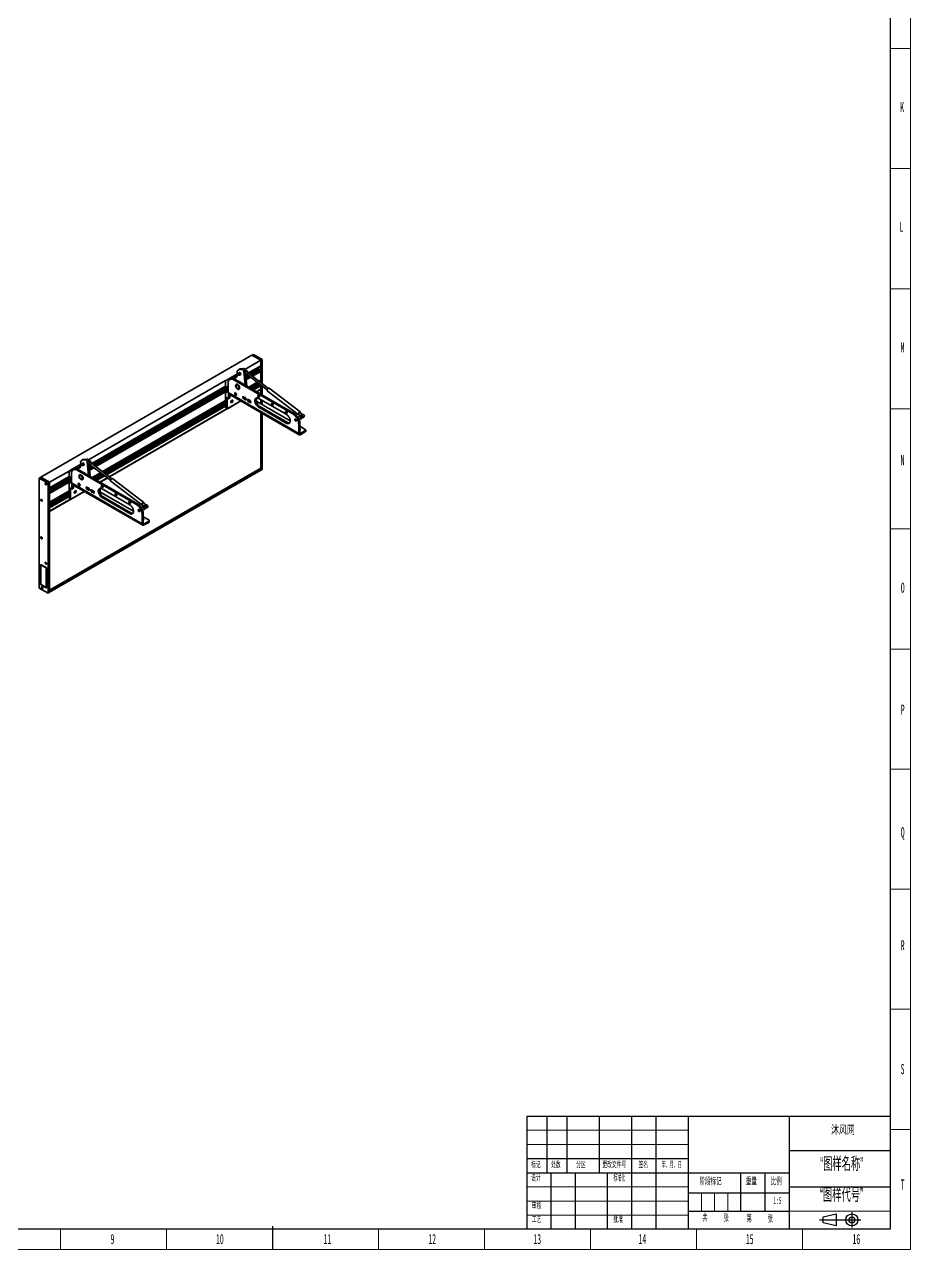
# Model space of a CAD drawing. Header units: millimetres. Extents: x 0 to 841, y 0 to 1189.
# Drawn here: x 402 to 841, y 0 to 606 of the extents above; entities that cross this region are included whole.
import ezdxf

# ---------------------------------------------------------------- set-up
doc = ezdxf.new("R2010")
doc.units = ezdxf.units.MM
doc.header["$PDSIZE"] = -1
doc.layers.add('图形符号', color=7, linetype='Continuous', lineweight=25)
doc.styles.add('SLDTEXTSTYLE0', font='TXT', dxfattribs={"width": 0.469, "bigfont": 'bigfont'})
doc.styles.add('SLDTEXTSTYLE1', font='TXT', dxfattribs={"width": 0.469})
doc.styles.add('SLDTEXTSTYLE2', font='TXT', dxfattribs={"width": 0.56, "bigfont": 'bigfont'})
doc.styles.add('SLDTEXTSTYLE3', font='TXT', dxfattribs={"width": 0.52, "bigfont": 'bigfont'})

msp = doc.modelspace()

# ---------------------------------------------------------------- linework, layer by layer
at = {"color": 7, "linetype": 'Continuous', "lineweight": 18}
for p, q in [((841, 1188.89), (841, 0)), ((841, 594.5), (831, 594.5)), ((841, 535.05), (831, 535.05)), ((841, 475.6), (831, 475.6)), ((841, 416.15), (831, 416.15)), ((841, 356.7), (831, 356.7)), ((841, 297.25), (831, 297.25)), ((841, 237.8), (831, 237.8)), ((841, 178.35), (831, 178.35)), ((841, 118.9), (831, 118.9)), ((731, 59), (651, 59)), ((841, 59.45), (831, 59.45)), ((651, 52), (731, 52)), ((651, 31), (731, 31)), ((737.5, 28), (737.5, 19)), ((744, 28), (744, 19)), ((750.5, 28), (750.5, 19)), ((651, 24), (731, 24)), ((831, 19), (781, 19)), ((651, 17), (731, 17)), ((420, 10), (420, 0)), ((472.5, 10), (472.5, 0)), ((577.5, 10), (577.5, 0)), ((630, 10), (630, 0)), ((682.5, 10), (682.5, 0)), ((735, 10), (735, 0)), ((787.5, 10), (787.5, 0)), ((841, 0), (0, 0))]:
    msp.add_line(p, q, dxfattribs=at)
at = {"color": 7, "linetype": 'Continuous', "lineweight": 25}
for p, q in [((831, 1179.2), (831, 10)), ((651, 66), (831, 66)), ((651, 66), (651, 10)), ((661, 38), (661, 66)), ((671, 38), (671, 66)), ((687, 38), (687, 66)), ((703, 10), (703, 66)), ((715, 10), (715, 66)), ((731, 10), (731, 66)), ((781, 10), (781, 66)), ((781, 49), (831, 49)), ((651, 45), (731, 45)), ((651, 38), (731, 38)), ((663, 10), (663, 38)), ((675, 10), (675, 38)), ((691, 10), (691, 38)), ((731, 38), (781, 38)), ((757, 19), (757, 38)), ((769, 19), (769, 38)), ((781, 31), (831, 31)), ((731, 28), (781, 28)), ((731.29, 19), (781.29, 19)), ((831, 10), (25, 10))]:
    msp.add_line(p, q, dxfattribs=at)
at = {"color": 7, "linetype": 'Continuous', "lineweight": 35}
for p, q in [((515.58, 443.08), (514.83, 442.65)), ((515.58, 443.08), (519.92, 440.58)), ((514.83, 442.65), (410.27, 382.29)), ((519.17, 440.15), (511.37, 435.64)), ((519.17, 437.38), (513.11, 433.88)), ((518.84, 436.91), (513.25, 433.68)), ((514.83, 442.65), (519.17, 440.15)), ((518.84, 437.19), (518.84, 436.91)), ((519.92, 440.58), (519.17, 440.15)), ((519.17, 440.15), (519.17, 437.38)), ((519.17, 440.15), (519.17, 429.16)), ((519.92, 440.58), (519.92, 428.59)), ((503.87, 430.74), (501.77, 430.13)), ((502.53, 430.57), (501.77, 430.13)), ((505.35, 432.2), (502.53, 430.57)), ((507.29, 431.94), (502.53, 430.57)), ((504.39, 431.04), (503.83, 430.71)), ((506.11, 431.76), (505.35, 432.2)), ((507.64, 433.52), (505.38, 432.21)), ((505.38, 432.21), (506.13, 431.78)), ((505.38, 432.21), (505.38, 432.19)), ((506.72, 431.56), (505.46, 431.19)), ((505.83, 430.51), (506.39, 430.84)), ((507.6, 432.63), (506.11, 431.76)), ((507.6, 432.63), (506.13, 431.78)), ((506.39, 430.84), (535.71, 413.91)), ((508.69, 435.78), (507.94, 435.35)), ((507.99, 433.51), (507.99, 433.4)), ((508.77, 434.13), (508.1, 433.75)), ((508.98, 435.87), (508.23, 435.44)), ((510.05, 435.6), (508.23, 435.44)), ((508.28, 432.91), (508.37, 432.85)), ((508.64, 432.83), (509.3, 433.21)), ((510.81, 436.04), (508.98, 435.87)), ((510.81, 436.04), (510.05, 435.6)), ((511.51, 435.23), (510.76, 434.79)), ((511.45, 427.92), (510.76, 434.79)), ((512.29, 427.43), (511.51, 435.23)), ((512.61, 434.76), (511.64, 435.32)), ((511.67, 433.64), (512.45, 433.04)), ((511.7, 433.36), (511.89, 433.47)), ((513.1, 433.88), (511.71, 434.95)), ((511.95, 430.82), (511.95, 433.42)), ((512.11, 433.3), (511.95, 433.22)), ((512.32, 433.14), (511.95, 432.93)), ((512.4, 433.08), (511.95, 432.82)), ((512.66, 432.96), (511.95, 432.55)), ((512.91, 432.78), (511.95, 432.23)), ((513.07, 432.65), (511.95, 432.01)), ((513.19, 432.56), (511.95, 431.84)), ((513.43, 432.37), (511.95, 431.52)), ((513.93, 431.99), (511.95, 430.85)), ((514.21, 431.78), (511.99, 430.49)), ((512.24, 434.54), (512.61, 434.76)), ((512.5, 433.09), (522.4, 425.52)), ((512.61, 434.26), (512.61, 434.76)), ((522.96, 426.26), (513.06, 433.83)), ((517.19, 435.84), (513.34, 433.62)), ((517.94, 436.01), (513.54, 433.47)), ((518.22, 435.84), (513.78, 433.28)), ((518.22, 435.63), (513.94, 433.16)), ((518.55, 435.65), (514.07, 433.06)), ((518.84, 435.49), (514.31, 432.88)), ((518.84, 434.83), (514.8, 432.5)), ((519.17, 434.64), (515.09, 432.28)), ((517.19, 435.95), (517.19, 435.84)), ((517.19, 435.84), (517.42, 435.71)), ((517.94, 436.01), (518.22, 435.84)), ((518.22, 435.84), (518.22, 435.63)), ((518.22, 435.63), (518.36, 435.55)), ((518.55, 435.65), (518.84, 435.49)), ((518.84, 435.49), (518.84, 434.83)), ((518.84, 434.83), (519.17, 434.64)), ((519.17, 434.64), (519.17, 430.3)), ((501.77, 430.1), (433.82, 390.88)), ((501.77, 427.34), (435.56, 389.12)), ((501.77, 427.06), (435.71, 388.92)), ((501.77, 426.95), (435.79, 388.86)), ((501.77, 426.67), (435.99, 388.7)), ((501.77, 426.35), (436.24, 388.51)), ((501.77, 426.13), (436.4, 388.39)), ((501.77, 425.97), (436.52, 388.3)), ((501.77, 425.64), (436.76, 388.11)), ((501.77, 424.98), (437.26, 387.73)), ((501.77, 424.59), (437.54, 387.52)), ((501.77, 430.13), (501.77, 427.41)), ((501.77, 427.41), (502.53, 426.97)), ((501.79, 427.4), (501.77, 427.38)), ((501.77, 427.38), (502.53, 426.95)), ((501.77, 427.38), (501.77, 424.71)), ((501.77, 424.71), (502.53, 424.28)), ((501.79, 424.7), (501.77, 424.69)), ((502.53, 424.25), (501.77, 424.69)), ((501.77, 424.69), (501.77, 421.97)), ((502.53, 426.97), (502.53, 424.25)), ((502.53, 426.95), (502.53, 424.28)), ((503, 424.2), (503, 428.88)), ((505.83, 430.51), (535.15, 413.59)), ((507.29, 428.32), (507, 428.16)), ((508.33, 425.85), (508.62, 426.02)), ((509.31, 429.26), (509.03, 429.42)), ((517.44, 429.31), (513.24, 426.88)), ((517.65, 429.15), (513.49, 426.74)), ((517.19, 428.77), (513.58, 426.69)), ((517.94, 428.93), (513.82, 426.55)), ((518.18, 428.74), (514.1, 426.39)), ((518.22, 428.55), (514.29, 426.28)), ((518.46, 428.53), (514.43, 426.2)), ((518.71, 428.34), (514.71, 426.03)), ((518.84, 427.75), (515.29, 425.7)), ((519.17, 427.56), (515.62, 425.51)), ((519.17, 425.88), (517.07, 424.67)), ((518.98, 425.77), (517.07, 424.67)), ((519.02, 425.75), (517.12, 424.65)), ((517.19, 428.88), (517.19, 428.77)), ((517.19, 428.77), (517.42, 428.63)), ((519.17, 425.67), (517.26, 424.56)), ((518.22, 428.71), (518.22, 428.55)), ((518.22, 428.55), (518.36, 428.47)), ((519.17, 430.3), (518.32, 429.81)), ((518.84, 429.83), (518.53, 429.65)), ((518.84, 430.11), (518.84, 429.83)), ((518.84, 428.24), (518.84, 427.75)), ((518.84, 427.75), (519.17, 427.56)), ((519.17, 425.88), (518.98, 425.77)), ((518.98, 425.77), (518.98, 425.72)), ((519.17, 425.67), (519.02, 425.75)), ((519.17, 427.99), (519.17, 423.46)), ((519.17, 427.56), (519.17, 425.88)), ((519.17, 423.46), (519.17, 425.67)), ((519.92, 427.41), (519.92, 423.03)), ((522.44, 425.07), (537.8, 413.32)), ((538.77, 414.59), (523.41, 426.34)), ((501.77, 420.26), (440.77, 385.05)), ((501.77, 419.98), (440.98, 384.89)), ((501.77, 419.87), (441.06, 384.82)), ((501.77, 419.6), (441.27, 384.67)), ((501.77, 419.27), (441.51, 384.48)), ((501.77, 419.05), (441.67, 384.36)), ((501.77, 418.89), (441.79, 384.26)), ((501.77, 418.56), (442.04, 384.08)), ((509.38, 420.02), (444.23, 382.4)), ((501.77, 421.97), (503.19, 421.15)), ((501.79, 421.95), (501.77, 421.94)), ((501.77, 421.94), (502.53, 421.5)), ((501.77, 421.94), (501.77, 417.07)), ((502.55, 421.52), (502.53, 421.5)), ((502.53, 421.5), (502.53, 416.63)), ((503, 424.2), (537.98, 404.01)), ((503, 416.36), (509.36, 420.03)), ((503.94, 422.96), (503.19, 422.53)), ((503.19, 421.15), (503.19, 422.53)), ((503.94, 421.58), (503.19, 421.15)), ((503.3, 423.53), (538.28, 403.33)), ((503.94, 422.96), (503.94, 423.15)), ((503.94, 421.58), (503.94, 422.96)), ((510.63, 422.1), (511.58, 421.56)), ((510.63, 421.18), (511.2, 421.5)), ((511.58, 420.63), (510.63, 421.18)), ((511.94, 421.08), (511.2, 421.5)), ((512.99, 420.74), (513.93, 420.2)), ((512.99, 419.82), (513.56, 420.14)), ((513.93, 419.27), (512.99, 419.82)), ((514.3, 419.71), (513.56, 420.14)), ((517.14, 421.54), (517.14, 420)), ((517.33, 419.73), (533.73, 410.27)), ((518.18, 421.31), (531.85, 413.42)), ((519.17, 418.67), (519.17, 420.74)), ((519.92, 420.31), (519.92, 418.24)), ((501.77, 417.9), (442.53, 383.7)), ((501.77, 417.52), (442.81, 383.48)), ((502.64, 416.34), (444.06, 382.53)), ((502.64, 416.34), (444.06, 382.53)), ((502.69, 416.31), (444.1, 382.5)), ((501.77, 417.07), (502.53, 416.63)), ((501.91, 416.76), (502.66, 416.33)), ((518.18, 416.96), (518.74, 417.29)), ((531.85, 409.07), (518.18, 416.96)), ((532.41, 409.39), (518.74, 417.29)), ((519.17, 386.69), (519.17, 414.37)), ((519.17, 414.37), (519.17, 385.71)), ((519.92, 413.93), (519.92, 386.14)), ((535.15, 413.59), (535.71, 413.91)), ((537.96, 413.53), (539.22, 412.57)), ((538.08, 412.34), (538.5, 412.69)), ((538.78, 412.85), (538.5, 412.69)), ((538.5, 412.69), (539.15, 412.19)), ((539.89, 413.4), (538.61, 414.38)), ((538.78, 412.85), (539.43, 412.36)), ((538.85, 414.28), (538.83, 414.21)), ((539.43, 412.36), (539.15, 412.19)), ((539.57, 412.63), (539.17, 412.56)), ((539.29, 412.58), (539.3, 412.67)), ((539.3, 412.67), (539.33, 412.89)), ((539.43, 412.36), (539.66, 411.51)), ((531.85, 409.07), (532.41, 409.39)), ((538.46, 412.31), (537.68, 411.85)), ((537.98, 408.69), (538.54, 409.01)), ((537.98, 408.69), (537.98, 404.01)), ((538.14, 412.12), (538.08, 412.34)), ((538.15, 410.89), (539, 411.38)), ((538.54, 409.01), (538.54, 404.33)), ((538.54, 407.49), (541.27, 405.91)), ((538.64, 406.29), (538.54, 406.35)), ((538.96, 411), (538.69, 411.21)), ((539.38, 411.35), (538.96, 411)), ((539.25, 411.16), (538.96, 411)), ((539.15, 412.19), (539.38, 411.35)), ((539.66, 411.51), (539.25, 411.16)), ((539.66, 411.51), (539.38, 411.35)), ((539.57, 411.87), (539.83, 412.18)), ((538.54, 404.33), (537.98, 404.01)), ((541.27, 405.37), (539.01, 404.06)), ((541.27, 404.71), (539.01, 403.41)), ((539.01, 404.06), (539.01, 403.41)), ((541.27, 404.71), (541.27, 405.37)), ((541.47, 404.98), (541.47, 405.64)), ((430.1, 388.75), (427.83, 387.45)), ((431.14, 391.02), (430.39, 390.58)), ((430.45, 388.74), (430.45, 388.63)), ((431.22, 389.37), (430.56, 388.98)), ((431.44, 391.11), (430.68, 390.67)), ((432.51, 390.83), (430.68, 390.67)), ((430.73, 388.14), (430.82, 388.09)), ((431.09, 388.06), (431.75, 388.44)), ((433.26, 391.27), (431.44, 391.11)), ((433.26, 391.27), (432.51, 390.83)), ((433.97, 390.46), (433.21, 390.02)), ((433.9, 383.15), (433.21, 390.02)), ((434.75, 382.67), (433.97, 390.46)), ((435.07, 389.99), (434.1, 390.55)), ((434.13, 388.87), (434.91, 388.27)), ((434.15, 388.59), (434.34, 388.7)), ((435.56, 389.12), (434.16, 390.19)), ((434.41, 386.06), (434.41, 388.65)), ((434.56, 388.54), (434.41, 388.45)), ((434.77, 388.38), (434.41, 388.17)), ((434.85, 388.31), (434.41, 388.06)), ((435.12, 388.2), (434.41, 387.79)), ((434.7, 389.78), (435.07, 389.99)), ((434.95, 388.32), (444.85, 380.75)), ((435.07, 389.49), (435.07, 389.99)), ((445.42, 381.49), (435.52, 389.06)), ((409.52, 381.85), (410.27, 382.29)), ((410.27, 382.29), (414.61, 379.79)), ((414.61, 326.33), (519.17, 386.69)), ((519.17, 386.55), (414.61, 326.19)), ((519.17, 385.71), (414.61, 325.35)), ((424.23, 385.34), (414.61, 379.79)), ((424.23, 382.57), (414.61, 377.02)), ((424.23, 382.29), (414.61, 376.74)), ((424.23, 382.18), (414.61, 376.63)), ((426.32, 385.97), (424.23, 385.36)), ((424.98, 385.8), (424.23, 385.36)), ((424.23, 385.36), (424.23, 382.64)), ((424.23, 382.64), (424.98, 382.21)), ((424.25, 382.63), (424.23, 382.62)), ((424.23, 382.62), (424.98, 382.18)), ((424.23, 382.62), (424.23, 379.95)), ((427.81, 387.43), (424.98, 385.8)), ((429.74, 387.17), (424.98, 385.8)), ((424.98, 382.21), (424.98, 379.49)), ((424.98, 382.18), (424.98, 379.51)), ((425.45, 379.43), (425.45, 384.11)), ((426.85, 386.27), (426.28, 385.94)), ((428.56, 387), (427.81, 387.43)), ((427.83, 387.45), (428.59, 387.01)), ((427.83, 387.45), (427.83, 387.42)), ((429.17, 386.79), (427.91, 386.43)), ((428.28, 385.75), (428.84, 386.07)), ((428.28, 385.75), (457.6, 368.82)), ((430.06, 387.86), (428.56, 387)), ((430.06, 387.86), (428.59, 387.01)), ((428.84, 386.07), (458.17, 369.15)), ((429.74, 383.56), (429.45, 383.39)), ((431.77, 384.49), (431.49, 384.66)), ((435.36, 388.01), (434.41, 387.46)), ((435.52, 387.89), (434.41, 387.24)), ((435.64, 387.79), (434.41, 387.08)), ((435.89, 387.61), (434.41, 386.75)), ((436.38, 387.23), (434.41, 386.09)), ((436.67, 387.01), (434.44, 385.73)), ((439.9, 384.54), (435.7, 382.12)), ((440.11, 384.38), (435.94, 381.98)), ((440.19, 384.32), (436.04, 381.92)), ((440.39, 384.16), (436.27, 381.79)), ((440.63, 383.98), (436.55, 381.62)), ((440.8, 383.85), (436.74, 381.51)), ((440.92, 383.76), (436.88, 381.43)), ((441.16, 383.57), (437.17, 381.27)), ((441.66, 383.19), (437.74, 380.94)), ((441.94, 382.98), (438.07, 380.75)), ((519.09, 386.65), (519.17, 386.55)), ((519.17, 386.55), (519.17, 385.71)), ((519.92, 386.14), (519.17, 385.71)), ((409.52, 381.85), (413.85, 379.35)), ((409.52, 327.42), (409.52, 381.85)), ((413.85, 379.35), (414.61, 379.79)), ((413.85, 379.35), (413.85, 324.91)), ((424.23, 381.91), (414.61, 376.36)), ((424.23, 381.58), (414.61, 376.03)), ((424.23, 381.36), (414.61, 375.81)), ((424.23, 381.2), (414.61, 375.65)), ((424.23, 380.87), (414.61, 375.32)), ((424.23, 380.21), (414.61, 374.66)), ((424.23, 379.83), (414.61, 374.28)), ((414.61, 379.79), (414.61, 377.02)), ((414.61, 379.79), (414.61, 325.35)), ((424.23, 379.95), (424.98, 379.51)), ((424.25, 379.93), (424.23, 379.92)), ((424.98, 379.49), (424.23, 379.92)), ((424.23, 379.92), (424.23, 377.2)), ((424.23, 377.2), (425.64, 376.38)), ((424.25, 377.19), (424.23, 377.17)), ((424.23, 377.17), (424.98, 376.74)), ((424.23, 377.17), (424.23, 372.3)), ((425, 376.75), (424.98, 376.74)), ((424.98, 376.74), (424.98, 371.86)), ((425.45, 379.43), (460.43, 359.24)), ((426.39, 378.2), (425.64, 377.76)), ((425.64, 376.38), (425.64, 377.76)), ((426.39, 376.82), (425.64, 376.38)), ((425.75, 378.76), (460.73, 358.57)), ((426.39, 378.2), (426.4, 378.39)), ((426.39, 376.82), (426.39, 378.2)), ((430.78, 381.08), (431.08, 381.25)), ((433.09, 377.34), (434.03, 376.79)), ((433.09, 376.41), (433.65, 376.74)), ((434.03, 375.87), (433.09, 376.41)), ((434.4, 376.31), (433.65, 376.74)), ((435.44, 375.98), (436.39, 375.43)), ((443.19, 382.02), (439.52, 379.91)), ((443.19, 382.02), (439.52, 379.91)), ((443.23, 381.99), (439.57, 379.88)), ((439.59, 376.77), (439.59, 375.24)), ((443.35, 381.9), (439.71, 379.8)), ((440.63, 376.55), (454.3, 368.66)), ((444.89, 380.3), (460.25, 368.56)), ((461.22, 369.83), (445.87, 381.57)), ((424.23, 375.5), (414.61, 369.94)), ((431.83, 375.25), (414.61, 365.31)), ((424.23, 375.21), (414.61, 369.66)), ((424.23, 375.1), (414.61, 369.55)), ((424.23, 374.83), (414.61, 369.28)), ((424.23, 374.5), (414.61, 368.95)), ((424.23, 374.29), (414.61, 368.73)), ((414.61, 374.28), (414.61, 369.94)), ((424.23, 374.12), (414.61, 368.57)), ((424.23, 373.8), (414.61, 368.25)), ((424.23, 373.13), (414.61, 367.58)), ((424.23, 372.75), (414.61, 367.2)), ((425.09, 371.57), (414.61, 365.52)), ((425.09, 371.57), (414.61, 365.52)), ((425.14, 371.55), (414.61, 365.47)), ((424.23, 372.3), (424.98, 371.86)), ((424.36, 371.99), (425.12, 371.56)), ((425.45, 371.59), (431.81, 375.26)), ((435.44, 375.05), (436.01, 375.38)), ((436.39, 374.51), (435.44, 375.05)), ((436.75, 374.95), (436.01, 375.38)), ((439.79, 374.96), (456.18, 365.5)), ((440.63, 372.19), (441.2, 372.52)), ((454.3, 364.3), (440.63, 372.19)), ((454.87, 364.63), (441.2, 372.52)), ((414.61, 367.2), (414.61, 365.52)), ((414.61, 365.31), (414.61, 326.33)), ((454.3, 364.3), (454.87, 364.63)), ((457.6, 368.82), (458.17, 369.15)), ((460.92, 367.54), (460.14, 367.09)), ((460.41, 368.77), (461.68, 367.8)), ((460.43, 363.92), (460.99, 364.25)), ((460.43, 363.92), (460.43, 359.24)), ((460.53, 367.58), (460.95, 367.92)), ((460.59, 367.35), (460.53, 367.58)), ((460.6, 366.13), (461.45, 366.62)), ((461.23, 368.09), (460.95, 367.92)), ((460.95, 367.92), (461.6, 367.43)), ((460.99, 364.25), (460.99, 359.57)), ((462.34, 368.63), (461.06, 369.62)), ((461.42, 366.23), (461.14, 366.44)), ((461.23, 368.09), (461.88, 367.59)), ((461.3, 369.52), (461.29, 369.44)), ((461.83, 366.58), (461.42, 366.23)), ((461.7, 366.39), (461.42, 366.23)), ((461.88, 367.59), (461.6, 367.43)), ((461.6, 367.43), (461.83, 366.58)), ((462.02, 367.86), (461.62, 367.79)), ((462.12, 366.74), (461.7, 366.39)), ((461.74, 367.81), (461.75, 367.91)), ((461.75, 367.91), (461.79, 368.12)), ((462.12, 366.74), (461.83, 366.58)), ((461.88, 367.59), (462.12, 366.74)), ((462.02, 367.1), (462.28, 367.41)), ((460.99, 359.57), (460.43, 359.24)), ((460.99, 362.72), (463.73, 361.14)), ((461.09, 361.52), (460.99, 361.58)), ((463.73, 360.6), (461.47, 359.29)), ((463.73, 359.95), (461.47, 358.64)), ((461.47, 359.29), (461.47, 358.64)), ((463.73, 359.95), (463.73, 360.6)), ((463.92, 360.22), (463.92, 360.87)), ((410.12, 329.47), (410.12, 338.83)), ((410.3, 329.36), (410.3, 338.72)), ((410.55, 338.91), (410.33, 338.78)), ((410.4, 338.99), (412.85, 337.58)), ((410.4, 338.78), (412.85, 337.36)), ((412.94, 337.2), (412.94, 327.83)), ((413.13, 337.09), (413.13, 327.73)), ((412.85, 327.78), (410.4, 329.2)), ((412.85, 327.56), (410.4, 328.98)), ((412.92, 327.77), (413.13, 327.9)), ((413.85, 324.91), (409.52, 327.42)), ((413.85, 324.91), (414.61, 325.35)), ((414.61, 326.19), (414.61, 325.35))]:
    msp.add_line(p, q, dxfattribs=at)
at = {"color": 8, "linetype": 'Continuous', "lineweight": 35}
for p, q in [((507.19, 431.83), (506.72, 431.56)), ((511.58, 420.63), (511.98, 420.86)), ((513.93, 419.27), (514.33, 419.5)), ((538.64, 406.29), (538.64, 405.8)), ((539.01, 404.06), (538.54, 404.33)), ((429.64, 387.06), (429.17, 386.79)), ((434.03, 375.87), (434.43, 376.1)), ((436.39, 374.51), (436.79, 374.74)), ((461.47, 359.29), (460.99, 359.57)), ((461.09, 361.52), (461.09, 361.03)), ((410.4, 338.99), (410.12, 338.83)), ((410.59, 338.88), (410.4, 338.78)), ((413, 337.45), (412.85, 337.36)), ((413.09, 337.28), (412.94, 337.2)), ((410.3, 329.58), (410.12, 329.47)), ((410.59, 329.09), (410.4, 328.98)), ((413.13, 327.73), (412.85, 327.56)), ((413.13, 327.94), (412.94, 327.83))]:
    msp.add_line(p, q, dxfattribs=at)
at = {"color": 9, "linetype": 'Continuous', "lineweight": 25}
msp.add_line((525, 11.58), (525, 0), dxfattribs=at)
at = {"color": 7, "linetype": 'Continuous', "lineweight": 35, "flags": 128}
for points in [[(503, 428.88), (503.01, 429.23), (503.07, 429.57), (503.16, 429.87), (503.28, 430.13), (503.43, 430.37), (503.61, 430.56), (503.83, 430.71), (504.06, 430.82), (504.32, 430.88), (504.6, 430.9), (504.89, 430.87), (505.2, 430.79), (505.51, 430.67), (505.83, 430.51)], [(504.39, 431.04), (504.63, 431.14), (504.89, 431.21), (505.16, 431.22), (505.46, 431.2), (505.76, 431.12), (506.07, 431), (506.39, 430.84)], [(507.57, 433.97), (507.63, 433.61), (507.66, 433.27), (507.65, 432.95), (507.61, 432.66), (507.53, 432.39), (507.43, 432.15), (507.29, 431.94), (507.12, 431.77), (506.93, 431.64), (506.72, 431.56)], [(508.23, 435.44), (508.04, 435.4), (507.87, 435.3), (507.73, 435.17), (507.63, 434.99), (507.56, 434.77), (507.52, 434.53), (507.53, 434.26), (507.57, 433.97)], [(507.99, 433.51), (507.99, 433.51), (508.01, 433.63), (508.06, 433.72), (508.14, 433.77), (508.24, 433.77), (508.35, 433.74), (508.46, 433.66), (508.56, 433.55), (508.65, 433.42), (508.71, 433.28), (508.74, 433.13), (508.74, 433), (508.74, 433)], [(508.56, 433.02), (508.55, 433.14), (508.52, 433.26), (508.46, 433.38), (508.37, 433.49), (508.27, 433.56), (508.18, 433.6), (508.09, 433.59), (508.03, 433.54), (508, 433.45), (508, 433.33), (508.03, 433.21), (508.1, 433.08), (508.18, 432.98), (508.28, 432.91), (508.38, 432.87), (508.46, 432.88), (508.52, 432.93), (508.56, 433.02)], [(508.74, 433), (508.71, 432.9), (508.64, 432.83), (508.56, 432.8), (508.45, 432.82), (508.37, 432.85)], [(509.11, 433.1), (509.14, 433.1), (509.23, 433.13), (509.3, 433.21), (509.33, 433.32), (509.33, 433.46), (509.3, 433.61), (509.23, 433.76), (509.14, 433.9), (509.03, 434.02), (508.91, 434.09), (508.79, 434.13), (508.69, 434.12), (508.61, 434.07), (508.57, 434.02)], [(508.98, 435.87), (508.79, 435.83), (508.69, 435.78)], [(510.76, 434.79), (510.73, 434.94), (510.68, 435.09), (510.6, 435.23), (510.5, 435.36), (510.39, 435.47), (510.28, 435.55), (510.16, 435.59), (510.05, 435.6)], [(511.51, 435.23), (511.48, 435.37), (511.43, 435.52), (511.35, 435.66), (511.25, 435.79), (511.15, 435.9), (511.03, 435.98), (510.92, 436.03), (510.81, 436.04)], [(511.82, 434.87), (511.8, 434.94), (511.76, 435.01), (511.68, 435.04), (511.58, 435.03), (511.53, 435.02)], [(513.16, 433.76), (513.16, 433.79), (513.12, 433.86), (513.06, 433.91), (512.97, 433.91), (512.87, 433.87), (512.75, 433.8), (512.64, 433.69), (512.54, 433.57), (512.47, 433.44), (512.42, 433.3), (512.4, 433.19), (512.41, 433.09), (512.46, 433.03), (512.54, 433.01), (512.59, 433.01)], [(513.06, 433.83), (513, 433.85), (512.91, 433.84), (512.8, 433.79), (512.69, 433.7), (512.59, 433.59), (512.51, 433.46), (512.46, 433.33), (512.44, 433.22), (512.46, 433.13), (512.5, 433.09)], [(506.72, 427.55), (506.74, 427.33), (506.79, 427.1), (506.87, 426.87), (506.98, 426.64), (507.12, 426.43), (507.27, 426.24), (507.44, 426.07), (507.62, 425.94), (507.8, 425.85), (507.97, 425.79), (508.14, 425.79), (508.28, 425.82), (508.4, 425.9), (508.5, 426.02), (508.57, 426.17), (508.6, 426.36), (508.6, 426.56), (508.57, 426.79), (508.5, 427.02), (508.4, 427.25), (508.28, 427.47), (508.14, 427.67), (507.97, 427.85), (507.8, 428), (507.62, 428.11), (507.44, 428.19), (507.27, 428.22), (507.12, 428.2), (506.98, 428.15), (506.87, 428.05), (506.79, 427.91), (506.74, 427.74), (506.72, 427.55)], [(506.98, 427.4), (507, 427.21), (507.05, 427.01), (507.13, 426.82), (507.24, 426.63), (507.37, 426.46), (507.51, 426.32), (507.66, 426.21), (507.82, 426.14), (507.96, 426.12), (508.09, 426.14), (508.2, 426.2), (508.28, 426.3), (508.33, 426.44), (508.35, 426.61), (508.33, 426.79), (508.28, 426.99), (508.2, 427.19), (508.09, 427.37), (507.96, 427.54), (507.82, 427.68), (507.66, 427.79), (507.51, 427.86), (507.37, 427.88), (507.24, 427.86), (507.13, 427.8), (507.05, 427.7), (507, 427.56), (506.98, 427.4)], [(506.99, 428.15), (507.05, 428.21), (507.17, 428.29), (507.32, 428.33), (507.49, 428.32), (507.67, 428.27), (507.85, 428.17), (508.03, 428.04), (508.21, 427.87), (508.37, 427.67), (508.5, 427.45), (508.62, 427.22), (508.7, 426.98), (508.75, 426.75), (508.77, 426.53)], [(508.77, 426.53), (508.75, 426.32), (508.7, 426.15), (508.62, 426.01), (508.5, 425.91), (508.37, 425.85), (508.32, 425.84)], [(522.44, 425.07), (522.41, 425.09), (522.37, 425.18), (522.35, 425.3), (522.38, 425.45), (522.43, 425.62), (522.52, 425.78), (522.64, 425.95), (522.77, 426.1), (522.91, 426.22), (523.05, 426.31), (523.19, 426.37), (523.31, 426.38), (523.4, 426.34), (523.41, 426.34)], [(504.39, 419.53), (504.4, 419.39), (504.45, 419.28), (504.53, 419.21), (504.63, 419.18), (504.75, 419.19), (504.88, 419.24), (505.01, 419.34), (505.13, 419.46), (505.23, 419.61), (505.31, 419.78), (505.36, 419.94), (505.38, 420.1), (505.36, 420.24), (505.31, 420.35), (505.23, 420.42), (505.13, 420.45), (505.01, 420.44), (504.88, 420.39), (504.75, 420.29), (504.63, 420.17), (504.53, 420.02), (504.45, 419.85), (504.4, 419.69), (504.39, 419.53)], [(507.24, 423.16), (507.22, 423.03), (507.17, 422.92), (507.09, 422.85), (506.98, 422.83), (506.86, 422.85), (506.74, 422.91), (506.61, 423.01), (506.5, 423.15), (506.4, 423.3), (506.34, 423.47), (506.3, 423.63), (506.3, 423.78), (506.34, 423.9), (506.4, 423.99), (506.5, 424.04), (506.61, 424.04), (506.74, 424), (506.86, 423.91), (506.98, 423.79), (507.09, 423.65), (507.17, 423.49), (507.22, 423.32), (507.24, 423.16)], [(510.63, 421.18), (510.51, 421.27), (510.4, 421.4), (510.31, 421.56), (510.25, 421.72), (510.23, 421.87), (510.25, 422), (510.31, 422.1), (510.4, 422.15), (510.51, 422.15), (510.63, 422.1)], [(511.9, 421.18), (511.82, 421.18), (511.7, 421.22), (511.58, 421.29), (511.47, 421.41), (511.38, 421.55), (511.31, 421.7), (511.31, 421.71)], [(511.58, 421.56), (511.7, 421.46), (511.81, 421.33), (511.9, 421.18), (511.96, 421.02), (511.98, 420.86), (511.96, 420.73), (511.9, 420.64), (511.81, 420.59), (511.7, 420.58), (511.58, 420.63)], [(512.99, 419.82), (512.87, 419.91), (512.76, 420.04), (512.67, 420.19), (512.61, 420.36), (512.59, 420.51), (512.61, 420.64), (512.67, 420.74), (512.76, 420.79), (512.87, 420.79), (512.99, 420.74)], [(514.26, 419.82), (514.17, 419.82), (514.06, 419.85), (513.94, 419.93), (513.83, 420.05), (513.73, 420.19), (513.67, 420.34), (513.66, 420.35)], [(513.93, 420.2), (514.06, 420.1), (514.17, 419.97), (514.26, 419.82), (514.31, 419.66), (514.33, 419.5), (514.31, 419.37), (514.26, 419.28), (514.17, 419.22), (514.06, 419.22), (513.93, 419.27)], [(518.18, 416.96), (517.92, 417.13), (517.67, 417.33), (517.42, 417.57), (517.2, 417.84), (516.99, 418.13), (516.8, 418.45), (516.64, 418.77), (516.5, 419.1), (516.4, 419.43), (516.33, 419.76), (516.29, 420.07), (516.29, 420.37), (516.33, 420.65), (516.4, 420.89), (516.5, 421.1), (516.64, 421.28), (516.8, 421.42), (516.99, 421.51), (517.2, 421.56), (517.42, 421.57), (517.67, 421.53), (517.92, 421.44), (518.18, 421.31)], [(518.74, 417.29), (518.49, 417.45), (518.23, 417.66), (517.99, 417.9), (517.76, 418.17), (517.55, 418.46), (517.36, 418.77), (517.2, 419.1), (517.07, 419.43), (516.97, 419.76), (516.9, 420.09), (516.86, 420.4), (516.86, 420.7), (516.9, 420.97), (516.97, 421.22), (517.07, 421.43), (517.16, 421.56)], [(518.6, 422.16), (518.58, 422.03), (518.53, 421.93), (518.45, 421.87), (518.35, 421.86), (518.24, 421.88), (518.12, 421.95), (518, 422.06), (517.9, 422.19), (517.82, 422.34), (517.77, 422.5), (517.75, 422.65), (517.77, 422.78), (517.82, 422.87), (517.9, 422.93), (518, 422.95), (518.12, 422.92), (518.24, 422.85), (518.35, 422.75), (518.45, 422.61), (518.53, 422.46), (518.58, 422.31), (518.6, 422.16)], [(525.44, 418.21), (525.42, 418.08), (525.37, 417.99), (525.29, 417.93), (525.19, 417.91), (525.07, 417.94), (524.95, 418.01), (524.84, 418.11), (524.73, 418.25), (524.65, 418.4), (524.6, 418.55), (524.59, 418.7), (524.6, 418.83), (524.65, 418.93), (524.73, 418.99), (524.84, 419), (524.95, 418.98), (525.07, 418.91), (525.19, 418.8), (525.29, 418.67), (525.37, 418.52), (525.42, 418.36), (525.44, 418.21)], [(532.27, 414.27), (532.25, 414.14), (532.2, 414.04), (532.12, 413.98), (532.02, 413.96), (531.91, 413.99), (531.79, 414.06), (531.67, 414.17), (531.57, 414.3), (531.49, 414.45), (531.44, 414.61), (531.42, 414.76), (531.44, 414.88), (531.49, 414.98), (531.57, 415.04), (531.67, 415.06), (531.79, 415.03), (531.91, 414.96), (532.02, 414.85), (532.12, 414.72), (532.2, 414.57), (532.25, 414.41), (532.27, 414.27)], [(531.85, 413.42), (532.1, 413.25), (532.36, 413.05), (532.6, 412.81), (532.83, 412.54), (533.04, 412.25), (533.22, 411.94), (533.39, 411.61), (533.52, 411.28), (533.62, 410.95), (533.69, 410.62), (533.73, 410.31), (533.73, 410.01), (533.69, 409.74), (533.62, 409.49), (533.52, 409.28), (533.39, 409.1), (533.22, 408.96), (533.04, 408.87), (532.83, 408.82), (532.6, 408.81), (532.36, 408.85), (532.1, 408.94), (531.85, 409.07)], [(535.15, 413.59), (535.46, 413.38), (535.78, 413.14), (536.08, 412.86), (536.37, 412.55), (536.65, 412.22), (536.91, 411.86), (537.15, 411.47), (537.36, 411.08), (537.54, 410.67), (537.69, 410.27), (537.82, 409.86), (537.9, 409.45), (537.96, 409.06), (537.98, 408.69)], [(535.71, 413.91), (536.03, 413.71), (536.34, 413.47), (536.65, 413.19), (536.94, 412.88), (537.22, 412.54), (537.48, 412.18), (537.71, 411.8), (537.92, 411.41), (538.11, 411), (538.26, 410.59), (538.38, 410.18), (538.47, 409.78), (538.52, 409.39), (538.54, 409.01)], [(538.18, 413.36), (538.09, 413.31), (537.96, 413.28), (537.85, 413.29), (537.77, 413.35), (537.72, 413.44), (537.71, 413.56), (537.73, 413.71), (537.79, 413.87), (537.88, 414.04), (537.99, 414.21), (538.12, 414.35), (538.26, 414.48), (538.41, 414.57), (538.54, 414.62), (538.66, 414.63), (538.76, 414.6), (538.82, 414.53), (538.85, 414.42), (538.85, 414.28), (538.85, 414.28)], [(537.96, 413.53), (537.92, 413.59), (537.9, 413.68), (537.92, 413.8), (537.97, 413.93), (538.05, 414.07), (538.14, 414.19), (538.26, 414.29), (538.37, 414.37), (538.48, 414.41), (538.56, 414.4), (538.61, 414.38)], [(539.62, 411.93), (539.62, 411.93), (539.74, 411.86), (539.85, 411.83), (539.95, 411.85), (540.03, 411.91), (540.08, 412), (540.1, 412.13), (540.09, 412.27), (540.04, 412.43), (539.97, 412.58), (539.87, 412.71), (539.76, 412.82), (539.64, 412.9), (539.52, 412.94), (539.42, 412.93), (539.33, 412.89), (539.33, 412.89)], [(539.57, 412.63), (539.63, 412.62), (539.7, 412.59), (539.77, 412.52), (539.83, 412.43), (539.86, 412.33), (539.86, 412.25)], [(536.87, 410.31), (536.85, 410.18), (536.8, 410.09), (536.72, 410.03), (536.61, 410.02), (536.5, 410.06), (536.38, 410.14), (536.27, 410.25), (536.17, 410.39), (536.11, 410.54), (536.07, 410.7), (536.07, 410.84), (536.11, 410.95), (536.17, 411.02), (536.27, 411.05), (536.38, 411.04), (536.5, 410.98), (536.61, 410.88), (536.72, 410.75), (536.8, 410.61), (536.85, 410.45), (536.87, 410.31)], [(536.77, 410.67), (536.74, 410.72), (536.73, 410.73)], [(538.46, 412.31), (538.5, 412.32), (538.6, 412.33), (538.71, 412.29), (538.82, 412.22), (538.92, 412.11), (539.01, 411.97), (539.07, 411.83), (539.1, 411.69), (539.1, 411.56)], [(538.54, 405.76), (538.57, 405.77), (538.69, 405.84), (538.77, 405.93), (538.81, 406.02), (538.8, 406.12), (538.74, 406.21), (538.64, 406.29)], [(539.86, 412.25), (539.83, 412.18), (539.83, 412.18)], [(537.98, 404.01), (538, 403.78), (538.05, 403.59), (538.15, 403.44), (538.28, 403.33), (538.44, 403.28), (538.62, 403.27), (538.81, 403.31), (539.01, 403.41)], [(430.03, 389.2), (430.09, 388.85), (430.11, 388.51), (430.1, 388.19), (430.06, 387.89), (429.99, 387.62), (429.88, 387.38), (429.74, 387.17), (429.58, 387.01), (429.39, 386.88), (429.17, 386.79)], [(430.68, 390.67), (430.49, 390.63), (430.33, 390.54), (430.19, 390.4), (430.08, 390.22), (430.01, 390.01), (429.98, 389.76), (429.98, 389.49), (430.03, 389.2)], [(430.45, 388.74), (430.45, 388.75), (430.47, 388.86), (430.52, 388.95), (430.59, 389), (430.69, 389.01), (430.8, 388.97), (430.91, 388.9), (431.02, 388.79), (431.1, 388.65), (431.17, 388.51), (431.2, 388.37), (431.2, 388.24), (431.2, 388.24)], [(431.01, 388.25), (431.01, 388.37), (430.97, 388.49), (430.91, 388.62), (430.82, 388.72), (430.73, 388.8), (430.63, 388.83), (430.55, 388.82), (430.48, 388.77), (430.45, 388.68), (430.45, 388.57), (430.49, 388.44), (430.55, 388.32), (430.64, 388.21), (430.73, 388.14), (430.83, 388.1), (430.92, 388.11), (430.98, 388.17), (431.01, 388.25)], [(431.2, 388.24), (431.16, 388.13), (431.1, 388.06), (431.01, 388.04), (430.9, 388.05), (430.82, 388.09)], [(431.56, 388.33), (431.59, 388.33), (431.68, 388.36), (431.75, 388.44), (431.79, 388.55), (431.79, 388.69), (431.75, 388.84), (431.68, 388.99), (431.59, 389.13), (431.48, 389.25), (431.36, 389.33), (431.24, 389.36), (431.14, 389.35), (431.06, 389.3), (431.03, 389.26)], [(431.44, 391.11), (431.25, 391.06), (431.14, 391.02)], [(433.21, 390.02), (433.18, 390.17), (433.13, 390.32), (433.05, 390.46), (432.95, 390.59), (432.85, 390.7), (432.73, 390.78), (432.62, 390.83), (432.51, 390.83)], [(433.97, 390.46), (433.94, 390.6), (433.88, 390.75), (433.81, 390.9), (433.71, 391.03), (433.6, 391.14), (433.48, 391.22), (433.37, 391.26), (433.26, 391.27)], [(434.27, 390.1), (434.26, 390.17), (434.21, 390.24), (434.14, 390.27), (434.04, 390.27), (433.99, 390.25)], [(435.61, 388.99), (435.61, 389.02), (435.58, 389.1), (435.52, 389.14), (435.43, 389.14), (435.32, 389.1), (435.21, 389.03), (435.1, 388.93), (435, 388.8), (434.92, 388.67), (434.87, 388.54), (434.85, 388.42), (434.87, 388.33), (434.92, 388.27), (434.99, 388.24), (435.05, 388.25)], [(435.52, 389.06), (435.46, 389.09), (435.37, 389.08), (435.26, 389.02), (435.15, 388.93), (435.05, 388.82), (434.97, 388.69), (434.92, 388.56), (434.9, 388.45), (434.92, 388.36), (434.95, 388.32)], [(425.45, 384.11), (425.47, 384.47), (425.52, 384.8), (425.61, 385.1), (425.73, 385.37), (425.88, 385.6), (426.07, 385.79), (426.28, 385.94), (426.52, 386.05), (426.77, 386.11), (427.05, 386.13), (427.35, 386.1), (427.65, 386.03), (427.96, 385.91), (428.28, 385.75)], [(426.85, 386.27), (427.08, 386.38), (427.34, 386.44), (427.62, 386.46), (427.91, 386.43), (428.22, 386.35), (428.53, 386.23), (428.84, 386.07)], [(429.17, 382.78), (429.19, 382.56), (429.24, 382.34), (429.32, 382.1), (429.44, 381.88), (429.57, 381.66), (429.73, 381.47), (429.9, 381.31), (430.07, 381.17), (430.25, 381.08), (430.43, 381.03), (430.59, 381.02), (430.74, 381.06), (430.86, 381.13), (430.96, 381.25), (431.02, 381.41), (431.06, 381.59), (431.06, 381.8), (431.02, 382.02), (430.96, 382.25), (430.86, 382.48), (430.74, 382.7), (430.59, 382.91), (430.43, 383.09), (430.25, 383.24), (430.07, 383.35), (429.9, 383.42), (429.73, 383.45), (429.57, 383.44), (429.44, 383.38), (429.32, 383.28), (429.24, 383.15), (429.19, 382.98), (429.17, 382.78)], [(429.43, 382.63), (429.45, 382.44), (429.5, 382.25), (429.58, 382.05), (429.69, 381.86), (429.82, 381.7), (429.97, 381.55), (430.12, 381.45), (430.27, 381.38), (430.41, 381.35), (430.54, 381.37), (430.65, 381.43), (430.73, 381.54), (430.78, 381.67), (430.8, 381.84), (430.78, 382.03), (430.73, 382.22), (430.65, 382.42), (430.54, 382.61), (430.41, 382.78), (430.27, 382.92), (430.12, 383.02), (429.97, 383.09), (429.82, 383.12), (429.69, 383.1), (429.58, 383.04), (429.5, 382.93), (429.45, 382.8), (429.43, 382.63)], [(429.44, 383.38), (429.5, 383.45), (429.63, 383.53), (429.78, 383.56), (429.94, 383.55), (430.12, 383.5), (430.31, 383.4), (430.49, 383.27), (430.66, 383.1), (430.82, 382.9), (430.96, 382.68), (431.07, 382.45), (431.16, 382.21), (431.21, 381.98), (431.23, 381.76)], [(412.72, 379.4), (412.83, 379.32), (412.94, 379.21), (413.02, 379.07), (413.07, 378.93), (413.1, 378.78), (413.09, 378.66), (413.05, 378.56), (412.98, 378.5), (412.89, 378.48), (412.78, 378.51), (412.67, 378.57), (412.56, 378.67), (412.47, 378.8), (412.4, 378.94), (412.36, 379.08), (412.35, 379.22), (412.37, 379.33), (412.43, 379.41), (412.51, 379.45), (412.61, 379.45), (412.72, 379.4)], [(429.69, 378.4), (429.68, 378.26), (429.62, 378.15), (429.54, 378.09), (429.44, 378.06), (429.32, 378.08), (429.19, 378.15), (429.06, 378.25), (428.95, 378.38), (428.86, 378.54), (428.79, 378.7), (428.76, 378.87), (428.76, 379.01), (428.79, 379.14), (428.86, 379.22), (428.95, 379.27), (429.06, 379.27), (429.19, 379.23), (429.32, 379.15), (429.44, 379.03), (429.54, 378.88), (429.62, 378.72), (429.68, 378.55), (429.69, 378.4)], [(431.23, 381.76), (431.21, 381.56), (431.16, 381.38), (431.07, 381.24), (430.96, 381.14), (430.82, 381.08), (430.78, 381.08)], [(433.09, 376.41), (432.96, 376.5), (432.85, 376.64), (432.76, 376.79), (432.71, 376.95), (432.69, 377.1), (432.71, 377.24), (432.76, 377.33), (432.85, 377.38), (432.96, 377.39), (433.09, 377.34)], [(434.35, 376.42), (434.27, 376.41), (434.15, 376.45), (434.04, 376.53), (433.92, 376.64), (433.83, 376.78), (433.76, 376.94), (433.76, 376.95)], [(434.03, 376.79), (434.15, 376.7), (434.27, 376.57), (434.35, 376.41), (434.41, 376.25), (434.43, 376.1), (434.41, 375.97), (434.35, 375.87), (434.27, 375.82), (434.15, 375.82), (434.03, 375.87)], [(435.44, 375.05), (435.32, 375.14), (435.21, 375.27), (435.12, 375.43), (435.06, 375.59), (435.04, 375.74), (435.06, 375.88), (435.12, 375.97), (435.21, 376.02), (435.32, 376.02), (435.44, 375.98)], [(440.63, 372.19), (440.37, 372.36), (440.12, 372.57), (439.88, 372.81), (439.65, 373.08), (439.44, 373.37), (439.25, 373.68), (439.09, 374), (438.96, 374.33), (438.85, 374.67), (438.78, 374.99), (438.75, 375.31), (438.75, 375.6), (438.78, 375.88), (438.85, 376.13), (438.96, 376.34), (439.09, 376.52), (439.25, 376.65), (439.44, 376.75), (439.65, 376.8), (439.88, 376.8), (440.12, 376.76), (440.37, 376.68), (440.63, 376.55)], [(441.2, 372.52), (440.94, 372.69), (440.69, 372.89), (440.44, 373.13), (440.22, 373.4), (440.01, 373.69), (439.82, 374.01), (439.66, 374.33), (439.52, 374.66), (439.42, 374.99), (439.35, 375.32), (439.31, 375.63), (439.31, 375.93), (439.35, 376.21), (439.42, 376.45), (439.52, 376.66), (439.61, 376.79)], [(441.05, 377.39), (441.04, 377.26), (440.99, 377.17), (440.91, 377.11), (440.81, 377.09), (440.69, 377.12), (440.57, 377.19), (440.45, 377.29), (440.35, 377.43), (440.27, 377.58), (440.22, 377.73), (440.21, 377.88), (440.22, 378.01), (440.27, 378.11), (440.35, 378.17), (440.45, 378.18), (440.57, 378.16), (440.69, 378.09), (440.81, 377.98), (440.91, 377.85), (440.99, 377.7), (441.04, 377.54), (441.05, 377.39)], [(444.89, 380.3), (444.87, 380.32), (444.82, 380.41), (444.81, 380.54), (444.83, 380.68), (444.89, 380.85), (444.98, 381.02), (445.09, 381.18), (445.22, 381.33), (445.36, 381.46), (445.51, 381.55), (445.64, 381.6), (445.76, 381.61), (445.85, 381.58), (445.87, 381.57)], [(410.6, 371.32), (410.71, 371.24), (410.81, 371.12), (410.9, 370.99), (410.95, 370.84), (410.98, 370.7), (410.97, 370.58), (410.93, 370.48), (410.86, 370.42), (410.77, 370.4), (410.66, 370.42), (410.55, 370.49), (410.44, 370.59), (410.35, 370.71), (410.27, 370.86), (410.23, 371), (410.23, 371.13), (410.25, 371.25), (410.31, 371.33), (410.39, 371.37), (410.49, 371.37), (410.6, 371.32)], [(426.84, 374.76), (426.86, 374.62), (426.91, 374.52), (426.99, 374.44), (427.09, 374.41), (427.21, 374.42), (427.34, 374.48), (427.46, 374.57), (427.58, 374.7), (427.69, 374.85), (427.77, 375.01), (427.81, 375.18), (427.83, 375.33), (427.81, 375.47), (427.77, 375.58), (427.69, 375.65), (427.58, 375.69), (427.46, 375.67), (427.34, 375.62), (427.21, 375.53), (427.09, 375.4), (426.99, 375.25), (426.91, 375.09), (426.86, 374.92), (426.84, 374.76)], [(436.71, 375.06), (436.63, 375.05), (436.51, 375.09), (436.39, 375.17), (436.28, 375.28), (436.19, 375.42), (436.12, 375.57), (436.12, 375.59)], [(436.39, 375.43), (436.51, 375.34), (436.62, 375.21), (436.71, 375.05), (436.77, 374.89), (436.79, 374.74), (436.77, 374.61), (436.71, 374.51), (436.62, 374.46), (436.51, 374.46), (436.39, 374.51)], [(447.89, 373.45), (447.87, 373.32), (447.82, 373.22), (447.74, 373.16), (447.64, 373.14), (447.53, 373.17), (447.41, 373.24), (447.29, 373.35), (447.19, 373.48), (447.11, 373.63), (447.06, 373.79), (447.04, 373.94), (447.06, 374.06), (447.11, 374.16), (447.19, 374.22), (447.29, 374.24), (447.41, 374.21), (447.53, 374.14), (447.64, 374.03), (447.74, 373.9), (447.82, 373.75), (447.87, 373.59), (447.89, 373.45)], [(454.73, 369.5), (454.71, 369.37), (454.66, 369.27), (454.58, 369.21), (454.48, 369.2), (454.36, 369.22), (454.24, 369.29), (454.12, 369.4), (454.02, 369.53), (453.94, 369.69), (453.89, 369.84), (453.88, 369.99), (453.89, 370.12), (453.94, 370.22), (454.02, 370.28), (454.12, 370.29), (454.24, 370.26), (454.36, 370.19), (454.48, 370.09), (454.58, 369.95), (454.66, 369.8), (454.71, 369.65), (454.73, 369.5)], [(454.3, 368.66), (454.56, 368.49), (454.81, 368.28), (455.05, 368.04), (455.28, 367.77), (455.49, 367.48), (455.68, 367.17), (455.84, 366.84), (455.97, 366.51), (456.08, 366.18), (456.15, 365.86), (456.18, 365.54), (456.18, 365.24), (456.15, 364.97), (456.08, 364.72), (455.97, 364.51), (455.84, 364.33), (455.68, 364.2), (455.49, 364.1), (455.28, 364.05), (455.05, 364.05), (454.81, 364.09), (454.56, 364.17), (454.3, 364.3)], [(457.6, 368.82), (457.92, 368.62), (458.23, 368.37), (458.53, 368.1), (458.83, 367.79), (459.11, 367.45), (459.36, 367.09), (459.6, 366.71), (459.81, 366.31), (460, 365.91), (460.15, 365.5), (460.27, 365.09), (460.36, 364.69), (460.41, 364.3), (460.43, 363.92)], [(458.17, 369.15), (458.48, 368.94), (458.8, 368.7), (459.1, 368.42), (459.39, 368.11), (459.67, 367.78), (459.93, 367.42), (460.17, 367.03), (460.38, 366.64), (460.56, 366.23), (460.71, 365.83), (460.84, 365.42), (460.92, 365.01), (460.98, 364.62), (460.99, 364.25)], [(459.32, 365.54), (459.3, 365.41), (459.25, 365.32), (459.17, 365.26), (459.07, 365.26), (458.95, 365.29), (458.83, 365.37), (458.72, 365.49), (458.63, 365.63), (458.56, 365.78), (458.52, 365.93), (458.52, 366.07), (458.56, 366.18), (458.63, 366.26), (458.72, 366.29), (458.83, 366.27), (458.95, 366.22), (459.07, 366.12), (459.17, 365.99), (459.25, 365.84), (459.3, 365.69), (459.32, 365.54)], [(459.22, 365.9), (459.19, 365.95), (459.19, 365.96)], [(460.64, 368.59), (460.54, 368.55), (460.41, 368.52), (460.3, 368.53), (460.22, 368.58), (460.18, 368.67), (460.16, 368.79), (460.19, 368.94), (460.24, 369.11), (460.33, 369.28), (460.44, 369.44), (460.58, 369.59), (460.72, 369.71), (460.86, 369.8), (461, 369.86), (461.11, 369.87), (461.21, 369.84), (461.27, 369.76), (461.31, 369.66), (461.3, 369.52), (461.3, 369.52)], [(460.41, 368.77), (460.37, 368.82), (460.35, 368.92), (460.37, 369.04), (460.42, 369.17), (460.5, 369.3), (460.6, 369.42), (460.71, 369.53), (460.82, 369.6), (460.93, 369.64), (461.02, 369.64), (461.06, 369.62)], [(460.92, 367.54), (460.95, 367.55), (461.05, 367.56), (461.16, 367.53), (461.27, 367.45), (461.38, 367.34), (461.46, 367.21), (461.52, 367.06), (461.56, 366.92), (461.56, 366.79)], [(462.07, 367.16), (462.07, 367.16), (462.19, 367.09), (462.31, 367.07), (462.41, 367.08), (462.49, 367.14), (462.54, 367.24), (462.56, 367.36), (462.54, 367.51), (462.5, 367.66), (462.42, 367.81), (462.32, 367.95), (462.21, 368.06), (462.09, 368.13), (461.98, 368.17), (461.87, 368.17), (461.79, 368.12), (461.79, 368.12)], [(462.02, 367.86), (462.08, 367.86), (462.16, 367.82), (462.23, 367.75), (462.28, 367.66), (462.31, 367.57), (462.31, 367.48)], [(462.31, 367.48), (462.29, 367.41), (462.28, 367.41)], [(460.43, 359.24), (460.45, 359.02), (460.51, 358.83), (460.6, 358.67), (460.73, 358.57), (460.89, 358.51), (461.07, 358.5), (461.26, 358.55), (461.47, 358.64)], [(460.99, 360.99), (461.02, 361), (461.15, 361.07), (461.23, 361.16), (461.26, 361.26), (461.25, 361.35), (461.19, 361.45), (461.09, 361.52)], [(410.6, 352.7), (410.71, 352.62), (410.81, 352.51), (410.9, 352.37), (410.95, 352.22), (410.98, 352.08), (410.97, 351.96), (410.93, 351.86), (410.86, 351.8), (410.77, 351.78), (410.66, 351.8), (410.55, 351.87), (410.44, 351.97), (410.35, 352.1), (410.27, 352.24), (410.23, 352.38), (410.23, 352.52), (410.25, 352.63), (410.31, 352.71), (410.39, 352.75), (410.49, 352.75), (410.6, 352.7)], [(412.72, 340.16), (412.83, 340.07), (412.94, 339.96), (413.02, 339.82), (413.07, 339.68), (413.1, 339.54), (413.09, 339.41), (413.05, 339.31), (412.98, 339.25), (412.89, 339.23), (412.78, 339.26), (412.67, 339.32), (412.56, 339.42), (412.47, 339.55), (412.4, 339.69), (412.36, 339.84), (412.35, 339.97), (412.37, 340.08), (412.43, 340.16), (412.51, 340.2), (412.61, 340.2), (412.72, 340.16)], [(410.93, 328.13), (411.04, 328.04), (411.14, 327.93), (411.23, 327.79), (411.28, 327.65), (411.31, 327.51), (411.3, 327.38), (411.26, 327.28), (411.19, 327.22), (411.1, 327.2), (410.99, 327.23), (410.88, 327.29), (410.77, 327.39), (410.68, 327.52), (410.6, 327.66), (410.56, 327.81), (410.56, 327.94), (410.58, 328.05), (410.64, 328.13), (410.72, 328.17), (410.82, 328.17), (410.93, 328.13)]]:
    msp.add_lwpolyline(points, dxfattribs=at)
at = {"color": 7, "linetype": 'Continuous', "lineweight": 35}
for centre, radius, start, end in [((511.01, 434.81), 0.808, 3.92171, 57.96154), ((511.61, 434.81), 0.172, 55.86563, 114.62217), ((508.17, 427.82), 1.82, 41.24001, 78.76537), ((508.28, 427.54), 2.01, 42.37, 59.06599), ((503.72, 424.12), 0.723, 173.70115, 234.98667), ((506.06, 422.57), 2.87, 161.12402, 180.90442), ((507.93, 424.11), 1.08, 190.84487, 229.14976), ((511.68, 422.25), 0.886, 197.09277, 237.08001), ((514.04, 420.89), 0.886, 197.09277, 237.08001), ((517.47, 420.04), 0.335, 185.6948, 245.62534), ((519.32, 423.06), 1.02, 198.62596, 221.36866), ((526.16, 419.12), 1.02, 198.62596, 221.36866), ((502.09, 417.03), 0.32, 172.74417, 235.94365), ((502.81, 416.58), 0.291, 170.78596, 309.20329), ((532.99, 415.17), 1.02, 198.62596, 221.36866), ((540.18, 412.52), 0.923, 108.23386, 156.62305), ((540.05, 412.61), 0.808, 246.08233, 52.59308), ((540.05, 412.61), 0.808, 52.59308, 101.26444), ((533.26, 410.69), 1.55, 236.84867, 276.37878), ((538.88, 411.57), 0.225, 301.88464, 356.53233), ((538.83, 404.29), 0.291, 170.78596, 309.20329), ((541.17, 405.64), 0.291, 290.78342, 69.21658), ((541.14, 405.02), 0.335, 294.37466, 354.3052), ((433.46, 390.05), 0.808, 3.92171, 57.96154), ((434.06, 390.04), 0.172, 55.86563, 114.62217), ((430.62, 383.05), 1.82, 41.24001, 78.76537), ((430.73, 382.77), 2.01, 42.37, 59.06599), ((413.62, 379.49), 0.843, 188.38477, 231.60985), ((426.17, 379.35), 0.723, 173.70115, 234.98667), ((428.51, 377.81), 2.87, 161.12402, 180.90442), ((430.38, 379.34), 1.08, 190.84487, 229.14976), ((434.13, 377.48), 0.886, 197.09277, 237.08001), ((441.77, 378.3), 1.02, 198.62596, 221.36866), ((411.5, 371.4), 0.843, 188.38477, 231.60985), ((424.54, 372.26), 0.32, 172.74417, 235.94365), ((425.27, 371.82), 0.291, 170.78596, 309.20329), ((436.49, 376.12), 0.886, 197.09277, 237.08001), ((439.93, 375.27), 0.335, 185.6948, 245.62534), ((448.61, 374.35), 1.01, 198.62187, 221.87178), ((455.45, 370.41), 1.02, 198.62596, 221.36866), ((455.71, 365.93), 1.55, 236.84867, 276.37878), ((461.33, 366.81), 0.225, 301.88464, 356.53233), ((462.63, 367.76), 0.923, 108.23386, 156.62305), ((462.5, 367.84), 0.808, 246.08233, 52.59308), ((462.5, 367.84), 0.808, 52.59308, 101.26444), ((461.28, 359.52), 0.291, 170.78596, 309.20329), ((463.63, 360.87), 0.291, 290.78342, 69.21658), ((463.59, 360.25), 0.335, 294.37466, 354.3052), ((411.5, 352.78), 0.843, 188.38477, 231.60985), ((413.62, 340.24), 0.843, 188.38477, 231.60985), ((410.29, 338.86), 0.175, 50.79671, 189.21404), ((410.36, 338.73), 0.0582, 50.79671, 189.21404), ((412.52, 337.06), 0.615, 2.60548, 57.39452), ((412.74, 337.19), 0.205, 2.60548, 57.39452), ((410.73, 329.5), 0.615, 182.60548, 237.39452), ((410.51, 329.37), 0.205, 182.60548, 237.39452), ((411.83, 328.21), 0.843, 188.38477, 231.60985), ((412.89, 327.83), 0.0582, 230.79671, 9.21404), ((412.96, 327.7), 0.175, 230.79671, 9.21404)]:
    msp.add_arc(centre, radius, start, end, dxfattribs=at)
at = {"color": 7, "linetype": 'Continuous', "lineweight": 0}
msp.add_point((831, 66), dxfattribs=at)
at = {"layer": '图形符号'}
for p, q in [((811.95, 18.44), (811.95, 10.82)), ((795.87, 14.64), (816.42, 14.64)), ((797.74, 16.14), (804.24, 17.64)), ((797.74, 13.14), (797.74, 16.14)), ((804.24, 11.64), (797.74, 13.14)), ((804.24, 17.64), (804.24, 11.64))]:
    msp.add_line(p, q, dxfattribs=at)
for radius in [3, 1.5]:
    msp.add_circle((811.95, 14.64), radius, dxfattribs=at)

# ---------------------------------------------------------------- texts
at = {"color": 7, "linetype": 'Continuous', "lineweight": 0}
for s, insert, char_height, attachment_point, style in [('K', (835.89, 568), 5, 1, 'SLDTEXTSTYLE1'), ('L', (835.59, 508.83), 5, 1, 'SLDTEXTSTYLE1'), ('M', (836.07, 449.03), 5, 1, 'SLDTEXTSTYLE1'), ('N', (836.07, 393.23), 5, 1, 'SLDTEXTSTYLE1'), ('O', (836.18, 330.1), 5, 1, 'SLDTEXTSTYLE1'), ('P', (836.17, 269.73), 5, 1, 'SLDTEXTSTYLE1'), ('Q', (836.17, 209.03), 5, 1, 'SLDTEXTSTYLE1'), ('R', (836.17, 153.03), 5, 1, 'SLDTEXTSTYLE1'), ('S', (836.11, 91.81), 5, 1, 'SLDTEXTSTYLE1'), ('沐风网', (807.5, 61.62), 5, 2, 'SLDTEXTSTYLE2'), ('标记', (653.12, 43.32), 3, 1, 'SLDTEXTSTYLE2'), ('处数', (662.97, 43.32), 3, 1, 'SLDTEXTSTYLE2'), ('分区', (675.43, 43.32), 3, 1, 'SLDTEXTSTYLE2'), ('更改文件号', (688.4, 43.32), 3, 1, 'SLDTEXTSTYLE2'), ('签名', (706.29, 43.32), 3, 1, 'SLDTEXTSTYLE2'), ('年、月、日', (717.76, 43.32), 3, 1, 'SLDTEXTSTYLE0'), ('“图样名称”', (806.89, 45.82), 7, 2, 'SLDTEXTSTYLE0'), ('设计', (653.12, 36.74), 3, 1, 'SLDTEXTSTYLE2'), ('标准化', (693.82, 36.74), 3, 1, 'SLDTEXTSTYLE0'), ('阶段标记', (736.48, 35.33), 3.5, 1, 'SLDTEXTSTYLE2'), ('重量', (759.45, 35.33), 3.5, 1, 'SLDTEXTSTYLE2'), ('比例', (771.71, 35.33), 3.5, 1, 'SLDTEXTSTYLE2'), ('“图样代号”', (806.83, 30.55), 7, 2, 'SLDTEXTSTYLE0'), ('T', (836.11, 34.68), 5, 1, 'SLDTEXTSTYLE1'), ('1:5', (775.07, 25.99), 3.5, 2, 'SLDTEXTSTYLE1'), ('审核', (653.42, 23.02), 3, 1, 'SLDTEXTSTYLE2'), ('工艺', (653.42, 16.29), 3, 1, 'SLDTEXTSTYLE2'), ('批准', (693.82, 16.29), 3, 1, 'SLDTEXTSTYLE2'), ('共    张', (737.94, 17.26), 3.5, 1, 'SLDTEXTSTYLE3'), ('第    张', (759.81, 16.85), 3.5, 1, 'SLDTEXTSTYLE3'), ('9', (444.82, 7.67), 5, 1, 'SLDTEXTSTYLE1'), ('10', (497.04, 7.67), 5, 1, 'SLDTEXTSTYLE1'), ('11', (550.3, 7.67), 5, 1, 'SLDTEXTSTYLE1'), ('12', (602.2, 7.67), 5, 1, 'SLDTEXTSTYLE1'), ('13', (654.23, 7.67), 5, 1, 'SLDTEXTSTYLE1'), ('14', (706.27, 7.67), 5, 1, 'SLDTEXTSTYLE1'), ('15', (759.44, 7.67), 5, 1, 'SLDTEXTSTYLE1'), ('16', (812.25, 7.67), 5, 1, 'SLDTEXTSTYLE1')]:
    msp.add_mtext(s, dxfattribs=dict(at, insert=insert, char_height=char_height, attachment_point=attachment_point, style=style))

doc.saveas('drawing.dxf')
